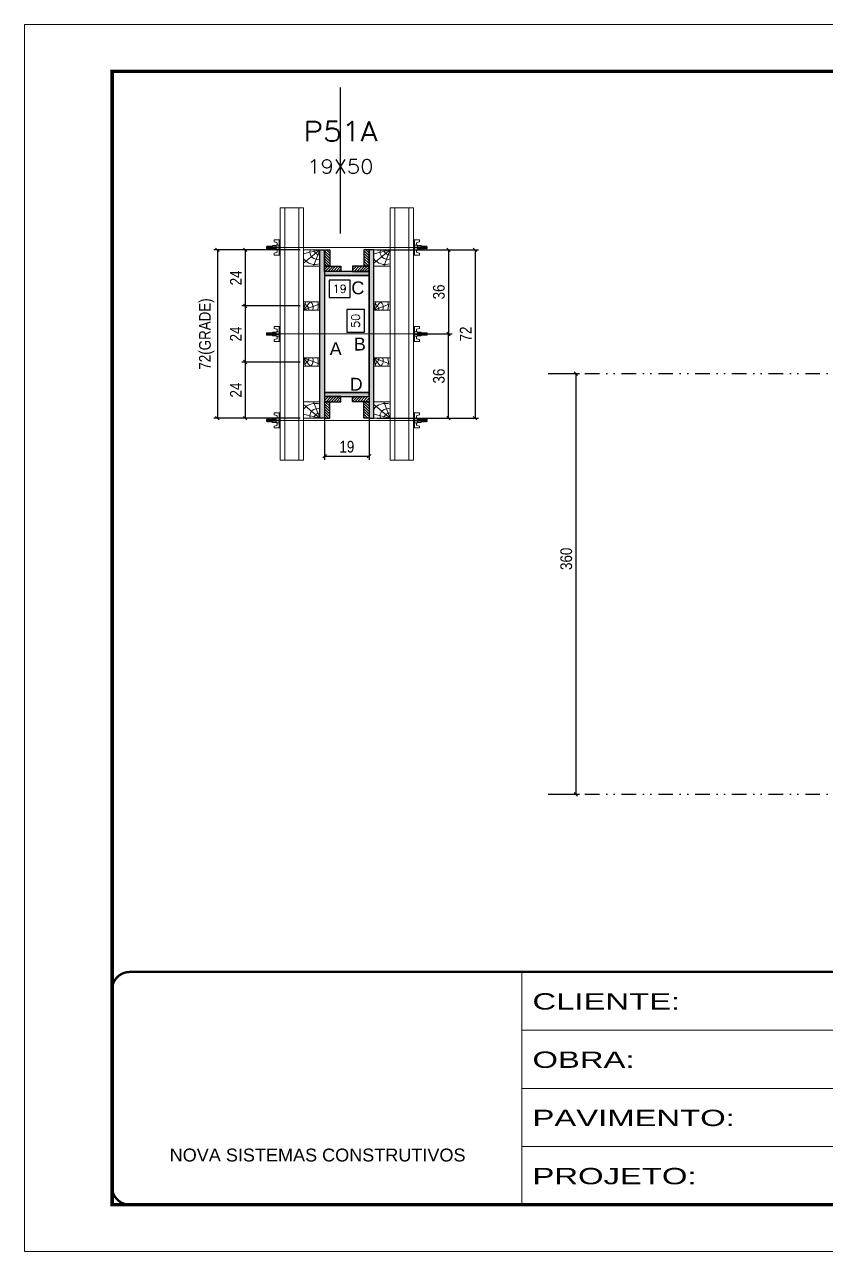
# Model space of a CAD drawing. Extents: x 2949 to 9203, y -16089 to 12527.
# Drawn here: x 6119 to 6805, y -16089 to -15039 of the extents above; entities that cross this region are included whole.
import ezdxf
from ezdxf.enums import TextEntityAlignment as Align

# ---------------------------------------------------------------- set-up
doc = ezdxf.new("R2010")
doc.units = 0
for name, pattern in [('CONTINUO', [0]), ('DASHED', [0.75, 0.5, -0.25]), ('DIVIDE2', [0.625, 0.25, -0.125, 0, -0.125, 0, -0.125]), ('HIDDEN', [0.375, 0.25, -0.125])]:
    doc.linetypes.add(name, pattern=pattern)
for name, color, linetype in [('CHAPA', 1, 'Continuous'), ('COTA', 241, 'Continuous'), ('cotas', 4, 'Continuous'), ('MEIO_PONT', 93, 'Continuous'), ('Nível', 160, 'Continuous'), ('Painéis', 200, 'Continuous'), ('SARRAFO', 251, 'Continuous'), ('Texto de Titulo', 7, 'Continuous'), ('Texto Qtd Sarr', 242, 'Continuous'), ('TEXTO_GERAL', 7, 'Continuous')]:
    doc.layers.add(name, color=color, linetype=linetype)
for name, color, linetype, lineweight in [('Folhas', 255, 'Continuous', 9), ('Hachura', 251, 'Continuous', 9), ('Madeira', 126, 'Continuous', 18), ('Perfil Metálico', 224, 'Continuous', 18), ('SARRAFO DE PRESSAO', 251, 'DASHED', 9), ('Texto Seção', 7, 'Continuous', 15)]:
    doc.layers.add(name, color=color, linetype=linetype, lineweight=lineweight)
doc.styles.add('ARIAL', font='arial.ttf')
doc.styles.add('COTA TECNICA', font='techl___.ttf', dxfattribs={"height": 10})
doc.styles.add('COTA TECNICA 2X', font='techl___.ttf', dxfattribs={"height": 10})
doc.styles.add('ROMANS', font='romans.shx')
doc.styles.add('Tecnologia', font='')
doc.styles.get('Tecnologia').set_extended_font_data('Forgotten Futurist')
doc.dimstyles.new('PAINEL', dxfattribs={"dimtxt": 10, "dimasz": 3, "dimexe": 3, "dimexo": 3, "dimgap": 3, "dimtad": 1, "dimdec": 1, "dimzin": 12, "dimdsep": 46, "dimtxsty": 'COTA TECNICA', "dimblk1": 'OBLIQUE', "dimblk2": 'OBLIQUE', "dimsah": 1, "dimcen": 0.9, "dimclrd": 4, "dimclre": 4, "dimclrt": 240, "dimadec": 1, "dimazin": 3, "dimtfac": 1, "dimtdec": 1, "dimtmove": 0, "dimatfit": 3, "dimfxl": 1, "dimtolj": 1, "dimtzin": 12, "dimarcsym": 0})
doc.dimstyles.new('SECAO PILAR', dxfattribs={"dimtxt": 10, "dimasz": 3, "dimexe": 3, "dimexo": 3, "dimgap": 3, "dimtad": 1, "dimdec": 1, "dimlfac": 0.5, "dimzin": 12, "dimdsep": 46, "dimtxsty": 'COTA TECNICA 2X', "dimblk1": 'OBLIQUE', "dimblk2": 'OBLIQUE', "dimsah": 1, "dimcen": 0.9, "dimclrd": 256, "dimclre": 256, "dimclrt": 256, "dimadec": 1, "dimazin": 3, "dimtfac": 1, "dimtdec": 1, "dimtmove": 0, "dimatfit": 3, "dimfxl": 1, "dimtolj": 1, "dimtzin": 12, "dimarcsym": 0})
doc.dimstyles.new('SECÇÃO 2', dxfattribs={"dimtxt": 7, "dimasz": 6, "dimexe": 0.18, "dimexo": 2, "dimgap": -4, "dimtad": 3, "dimdec": 1, "dimlfac": 0.5, "dimzin": 12, "dimdsep": 46, "dimtxsty": 'ROMANS', "dimblk": 'ARCHTICK', "dimcen": 0.09, "dimse1": 1, "dimse2": 1, "dimsd1": 1, "dimsd2": 1, "dimclrd": 180, "dimclre": 5, "dimclrt": 1, "dimadec": 0, "dimazin": 3, "dimtfac": 1, "dimtdec": 1, "dimtofl": 0, "dimtmove": 0, "dimatfit": 3, "dimldrblk": 'ARCHTICK', "dimfxl": 1, "dimtolj": 1, "dimtzin": 0, "dimarcsym": 0})
pattern_1 = [(135, (-16515.538, -5872.938), (-1.12253202, -1.12253202), [])]
pattern_2 = [(135, (-16515.538, -6107.938), (-1.12253202, -1.12253202), [])]
pattern_3 = [(45, (15878.822, 7533.9183), (-1.12253202, 1.12253202), [])]

# ---------------------------------------------------------------- blocks, each defined once
blk = doc.blocks.new('9999999999')
at = {"color": 30, "linetype": 'CONTINUO'}
for p, q in [((98564.6, 34230.2), (98564.6, 34429.4)), ((98564.6, 34379.6), (99584, 34379.6)), ((98564.6, 34329.8), (99488, 34329.8)), ((98564.6, 34280), (99488, 34280))]:
    blk.add_line(p, q, dxfattribs=at)
at = {"color": 30, "linetype": 'CONTINUO', "const_width": 2}
blk.add_lwpolyline([(99584, 34230.2), (99584, 34414.4, 0.414214), (99569, 34429.4), (98229, 34429.4, 0.414214), (98214, 34414.4), (98214, 34245.2, 0.414214), (98229, 34230.2), (99584, 34230.2)], format="xyb", dxfattribs=at)
at = {"layer": 'Folhas'}
blk.add_lwpolyline([(98139, 34190.2), (99624, 34190.2), (99624, 35240.2), (98139, 35240.2)], close=True, dxfattribs=at)
at = {"layer": 'Folhas', "color": 30, "const_width": 3}
blk.add_lwpolyline([(98214, 34230.2), (99584, 34230.2), (99584, 35200.2), (98214, 35200.2)], close=True, dxfattribs=at)
at = {"color": 7, "linetype": 'Continuous', "ltscale": 5, "style": 'ARIAL'}
blk.add_text('NOVA SISTEMAS CONSTRUTIVOS', height=11.059, dxfattribs=at).set_placement((98263.2, 34267.2))
at = {"layer": 'Folhas', "color": 7, "style": 'Tecnologia', "width": 1.5}
for s, p in [('CLIENTE:', (98573.7, 34397.2)), ('OBRA:', (98573.7, 34347.3)), ('PAVIMENTO:', (98573.7, 34297.5)), ('PROJETO:', (98573.7, 34247.7))]:
    blk.add_text(s, height=14, dxfattribs=at).set_placement(p)
blk = doc.blocks.new('titulo1')
at = {"layer": 'Defpoints', "color": 252, "linetype": 'HIDDEN', "ltscale": 2}
blk.add_line((0, 0), (0, 125), dxfattribs=at)
at = {"layer": 'Defpoints', "style": 'ROMANS', "oblique": 15}
blk.add_attdef('FOLHA', text='', height=10, dxfattribs=at).set_placement((0, 15.6), align=Align.MIDDLE_CENTER)
at = {"layer": 'Texto Qtd Sarr', "color": 3, "style": 'ROMANS', "oblique": 15}
for tag, height, p in [('TITULO', 17, (0, 71.4)), ('SEÇÃO', 12, (0, 41.5))]:
    blk.add_attdef(tag, text='', height=height, dxfattribs=at).set_placement(p, align=Align.MIDDLE_CENTER)
blk = doc.blocks.new('_Oblique')
at = {"color": 0, "linetype": 'ByBlock', "lineweight": -2}
blk.add_line((-0.5, -0.5), (0.5, 0.5), dxfattribs=at)
blk = doc.blocks.new('*D3469')
at = {"layer": 'cotas', "color": 4, "linetype": 'ByBlock', "lineweight": -2, "transparency": 16777216}
for p, q in [((6570.2, -15337.8), (6593.9, -15337.8)), ((6590.9, -15337.8), (6590.9, -15697.8)), ((6570.2, -15697.8), (6593.9, -15697.8))]:
    blk.add_line(p, q, dxfattribs=at)
at = {"layer": 'Defpoints', "color": 0, "linetype": 'ByBlock', "transparency": 16777216}
for p in [(6567.2, -15337.8), (6567.2, -15697.8), (6590.9, -15697.8)]:
    blk.add_point(p, dxfattribs=at)
at = {"layer": 'cotas', "color": 4, "linetype": 'ByBlock', "lineweight": -2, "transparency": 16777216, "xscale": 3, "yscale": 3, "zscale": 3}
for p, rotation in [((6590.9, -15337.8), 90), ((6590.9, -15697.8), 270)]:
    blk.add_blockref('_Oblique', p, dxfattribs=dict(at, rotation=rotation))
at = {"layer": 'cotas', "color": 240, "linetype": 'ByBlock', "transparency": 16777216, "insert": (6582.7, -15496.3), "char_height": 10, "attachment_point": 5, "rotation": 90, "style": 'COTA TECNICA'}
blk.add_mtext('\\A1;360', dxfattribs=at)
blk = doc.blocks.new('*D3459')
at = {"layer": 'COTA', "color": 180, "lineweight": -2, "transparency": 16777216}
for p, q in [((6409.9, -15283), (6394.9, -15283)), ((6394.9, -15283), (6394.9, -15302.3)), ((6409.9, -15302.3), (6409.9, -15283)), ((6394.9, -15302.3), (6409.9, -15302.3))]:
    blk.add_line(p, q, dxfattribs=at)
at = {"layer": 'Defpoints', "color": 0, "transparency": 16777216}
for p in [(6375.9, -15253.9), (6375.9, -15353.9), (6413.9, -15353.9)]:
    blk.add_point(p, dxfattribs=at)
at = {"layer": 'COTA', "color": 1, "transparency": 16777216, "insert": (6402.4, -15292.7), "char_height": 7, "attachment_point": 5, "rotation": 90, "style": 'ROMANS'}
blk.add_mtext('\\A1;50', dxfattribs=at)
blk = doc.blocks.new('_ArchTick')
at = {"color": 0, "linetype": 'ByBlock', "const_width": 0.15}
blk.add_lwpolyline([(-0.5, -0.5), (0.5, 0.5)], dxfattribs=at)
blk = doc.blocks.new('*D3460')
at = {"layer": 'COTA', "color": 180, "lineweight": -2, "transparency": 16777216}
for p, q in [((6397.8, -15257.7), (6379.8, -15257.7)), ((6379.8, -15257.7), (6379.8, -15272.7)), ((6397.8, -15272.7), (6397.8, -15257.7)), ((6379.8, -15272.7), (6397.8, -15272.7))]:
    blk.add_line(p, q, dxfattribs=at)
at = {"layer": 'Defpoints', "color": 0, "transparency": 16777216}
for p in [(6375.9, -15253.9), (6413.9, -15253.9), (6413.9, -15276.7)]:
    blk.add_point(p, dxfattribs=at)
at = {"layer": 'COTA', "color": 1, "transparency": 16777216, "insert": (6388.8, -15265.2), "char_height": 7, "attachment_point": 5, "style": 'ROMANS'}
blk.add_mtext('\\A1;19', dxfattribs=at)
blk = doc.blocks.new('C')
at = {"layer": 'Hachura', "color": 0}
for p, q in [((0, 3.22), (0, -3.22)), ((0.45, 3.22), (0, 3.22)), ((0.46, 3.16), (0, 3.16)), ((0.46, 3.05), (0, 3.05)), ((0.46, 2.88), (0, 2.88)), ((0, 2.75), (0, -1.16)), ((0.46, 2.65), (0, 2.65)), ((0.46, 2.23), (0, 2.23)), ((0.46, 1.51), (0, 1.51)), ((0.39, 0.49), (0.17, 0.49)), ((0.45, -3.23), (0.45, 3.22)), ((0.45, 3.22), (2.58, 3.22)), ((1.74, 0.97), (0.45, 0.97)), ((1.45, 0.1), (0.45, 0.1)), ((1.35, 1.94), (1.35, 0.96)), ((2.58, 2.39), (1.47, 2.09)), ((1.74, -0.97), (1.74, 0.97)), ((1.74, 0.97), (1.74, 0.84)), ((1.74, 0.97), (1.74, 0.84)), ((1.74, 0.84), (3.35, 0.84)), ((3.35, 0.45), (1.74, 0.45)), ((2.58, 3.22), (2.58, 2.39)), ((3.32, 0.84), (3.32, -0.84)), ((3.35, 0.84), (3.35, -0.84)), ((3.68, 0.45), (3.35, 0.45)), ((3.84, -0.52), (3.35, 0.45)), ((3.35, 0.06), (3.67, -0.57)), ((3.68, 0.45), (4.16, -0.52)), ((3.72, 0.5), (4.25, -0.57)), ((4.37, -0.55), (3.83, 0.53)), ((4.15, 0.45), (3.93, 0.45)), ((4.42, -0.52), (3.93, 0.45)), ((4.15, 0.45), (4.26, 0.45)), ((4.26, 0.45), (4.74, -0.52)), ((4.3, 0.5), (4.83, -0.57)), ((4.95, -0.55), (4.41, 0.53)), ((4.51, 0.45), (4.84, 0.45)), ((5, -0.52), (4.51, 0.45)), ((4.84, 0.45), (5.32, -0.52)), ((4.88, 0.5), (5.41, -0.57)), ((5.53, -0.55), (4.99, 0.53)), ((5.58, -0.52), (5.09, 0.45)), ((5.42, 0.45), (5.09, 0.45)), ((5.58, -0.52), (5.09, 0.45)), ((5.42, 0.45), (5.74, -0.19)), ((5.46, 0.5), (5.74, -0.07)), ((5.74, 0.19), (5.57, 0.53)), ((5.74, 0.32), (5.68, 0.45)), ((5.68, 0.45), (5.74, 0.45)), ((5.74, 0.45), (5.9, 0.29)), ((5.74, 0.45), (5.74, -0.52)), ((5.9, -0.36), (5.9, 0.29)), ((0.45, 0), (0, 0)), ((0.46, -1.52), (0, -1.52)), ((0.46, -2.23), (0, -2.23)), ((0.46, -2.65), (0, -2.65)), ((0.46, -2.88), (0, -2.88)), ((0.46, -3.05), (0, -3.05)), ((0.46, -3.16), (0, -3.16)), ((0, -3.22), (2.57, -3.22)), ((0.08, -0.48), (0.29, -0.48)), ((0.29, -0.48), (0.4, -0.48)), ((0.45, 0), (0.45, -0.97)), ((0.45, -0.16), (1.45, -0.16)), ((0.45, -0.65), (0.45, -0.32)), ((0.45, -3.23), (0.45, -0.65)), ((0.45, -0.97), (1.74, -0.97)), ((1.35, -1.94), (1.35, -0.97)), ((2.58, -2.39), (1.47, -2.1)), ((3.35, -0.32), (1.74, -0.32)), ((3.35, -0.84), (1.74, -0.84)), ((2.58, -3.23), (2.58, -2.39)), ((3.35, -0.07), (3.58, -0.52)), ((3.35, -0.52), (3.58, -0.52)), ((3.84, -0.52), (4.16, -0.52)), ((4.42, -0.52), (4.74, -0.52)), ((4.63, -0.52), (4.74, -0.52)), ((5, -0.52), (5.32, -0.52)), ((5.58, -0.52), (5.74, -0.52)), ((5.74, -0.52), (5.9, -0.36)), ((5.74, -0.52), (5.74, -0.52))]:
    blk.add_line(p, q, dxfattribs=at)
for centre, radius, start, end in [((1.52, 1.94), 0.161, 104.7436, 180), ((1.44, -0.03), 0.129, 272.695, 87.305), ((3.81, 0.39), 0.143, 25.5688, 154.4312), ((4.39, 0.39), 0.143, 25.5688, 154.4312), ((4.97, 0.39), 0.143, 25.5688, 154.4312), ((5.55, 0.39), 0.143, 25.5688, 154.4312), ((0.17, -0.37), 0.174, 221.744, 317.8592), ((1.52, -1.94), 0.161, 180, 255.2564), ((3.71, -0.4), 0.174, 222.1408, 318.256), ((4.29, -0.4), 0.174, 222.1408, 318.256), ((4.87, -0.4), 0.174, 222.1408, 318.256), ((5.45, -0.4), 0.174, 222.1408, 318.256), ((5.61, -0.4), 0.174, 317.8592, 318.256)]:
    blk.add_arc(centre, radius, start, end, dxfattribs=at)
blk = doc.blocks.new('*D3471')
at = {"layer": 'COTA', "lineweight": -2, "transparency": 16777216}
for p, q in [((6375.9, -15360.5), (6375.9, -15411.5)), ((6413.9, -15360.5), (6413.9, -15411.5)), ((6375.9, -15408.5), (6413.9, -15408.5))]:
    blk.add_line(p, q, dxfattribs=at)
at = {"layer": 'Defpoints', "color": 0, "transparency": 16777216}
for p in [(6375.9, -15357.5), (6413.9, -15357.5), (6413.9, -15408.5)]:
    blk.add_point(p, dxfattribs=at)
at = {"layer": 'COTA', "lineweight": -2, "transparency": 16777216, "xscale": 3, "yscale": 3, "zscale": 3, "rotation": 180}
blk.add_blockref('_Oblique', (6375.9, -15408.5), dxfattribs=at)
at = {"layer": 'COTA', "lineweight": -2, "transparency": 16777216, "xscale": 3, "yscale": 3, "zscale": 3}
blk.add_blockref('_Oblique', (6413.9, -15408.5), dxfattribs=at)
at = {"layer": 'COTA', "transparency": 16777216, "insert": (6394.9, -15400.4), "char_height": 10, "attachment_point": 5, "style": 'COTA TECNICA 2X'}
blk.add_mtext('\\A1;19', dxfattribs=at)
blk = doc.blocks.new('*D3462')
at = {"layer": 'COTA', "lineweight": -2, "transparency": 16777216}
for p, q in [((6354.9, -15231.9), (6281.1, -15231.9)), ((6284.1, -15231.9), (6284.1, -15375.9)), ((6354.9, -15375.9), (6281.1, -15375.9))]:
    blk.add_line(p, q, dxfattribs=at)
at = {"layer": 'Defpoints', "color": 0, "transparency": 16777216}
for p in [(6357.9, -15231.9), (6284.1, -15375.9), (6357.9, -15375.9)]:
    blk.add_point(p, dxfattribs=at)
at = {"layer": 'COTA', "lineweight": -2, "transparency": 16777216, "xscale": 3, "yscale": 3, "zscale": 3}
for p, rotation in [((6284.1, -15231.9), 90), ((6284.1, -15375.9), 270)]:
    blk.add_blockref('_Oblique', p, dxfattribs=dict(at, rotation=rotation))
at = {"layer": 'COTA', "transparency": 16777216, "insert": (6274.9, -15303.9), "char_height": 10, "attachment_point": 5, "rotation": 90, "style": 'COTA TECNICA 2X'}
blk.add_mtext('\\A1;72(GRADE)', dxfattribs=at)
blk = doc.blocks.new('*D3463')
at = {"layer": 'COTA', "lineweight": -2, "transparency": 16777216}
for p, q in [((6354.9, -15327.9), (6304.9, -15327.9)), ((6307.9, -15327.9), (6307.9, -15375.9)), ((6354.9, -15375.9), (6304.9, -15375.9))]:
    blk.add_line(p, q, dxfattribs=at)
at = {"layer": 'Defpoints', "color": 0, "transparency": 16777216}
for p in [(6357.9, -15327.9), (6307.9, -15375.9), (6357.9, -15375.9)]:
    blk.add_point(p, dxfattribs=at)
at = {"layer": 'COTA', "lineweight": -2, "transparency": 16777216, "xscale": 3, "yscale": 3, "zscale": 3}
for p, rotation in [((6307.9, -15327.9), 90), ((6307.9, -15375.9), 270)]:
    blk.add_blockref('_Oblique', p, dxfattribs=dict(at, rotation=rotation))
at = {"layer": 'COTA', "transparency": 16777216, "insert": (6299.9, -15351.9), "char_height": 10, "attachment_point": 5, "rotation": 90, "style": 'COTA TECNICA 2X'}
blk.add_mtext('\\A1;24', dxfattribs=at)
blk = doc.blocks.new('PONTALETE')
at = {"layer": 'Madeira'}
for q in [(2.71, 7), (7, 5.76), (7, 1.74)]:
    blk.add_line((0, 0), q, dxfattribs=at)
blk.add_lwpolyline([(0, 0), (7, 0), (7, 7), (0, 7)], close=True, dxfattribs=at)
for centre, radius, start, end in [((2.04, 0.06), 6.23, 37.2818, 109.0913), ((1.09, 0.9), 3.19, 343.603, 109.9847), ((-0.21, -0.78), 3.09, 14.6322, 86.0383)]:
    blk.add_arc(centre, radius, start, end, dxfattribs=at)
blk = doc.blocks.new('MEIO PONTALETE')
at = {"layer": 'Madeira'}
for q in [(2.71, 7), (3.5, 2.88), (3.5, 0.87)]:
    blk.add_line((0, 0), q, dxfattribs=at)
blk.add_lwpolyline([(0, 0), (3.5, 0), (3.5, 7), (0, 7)], close=True, dxfattribs=at)
for centre, radius, start, end in [((2.04, 0.06), 6.23, 76.4499, 109.0913), ((1.09, 0.9), 3.19, 40.9063, 109.9847), ((-0.21, -0.78), 3.09, 14.6322, 86.0383)]:
    blk.add_arc(centre, radius, start, end, dxfattribs=at)
blk = doc.blocks.new('*D3464')
at = {"layer": 'COTA', "lineweight": -2, "transparency": 16777216}
for p, q in [((6354.9, -15231.9), (6304.9, -15231.9)), ((6307.9, -15231.9), (6307.9, -15279.9)), ((6354.9, -15279.9), (6304.9, -15279.9))]:
    blk.add_line(p, q, dxfattribs=at)
at = {"layer": 'Defpoints', "color": 0, "transparency": 16777216}
for p in [(6357.9, -15231.9), (6307.9, -15279.9), (6357.9, -15279.9)]:
    blk.add_point(p, dxfattribs=at)
at = {"layer": 'COTA', "lineweight": -2, "transparency": 16777216, "xscale": 3, "yscale": 3, "zscale": 3}
for p, rotation in [((6307.9, -15231.9), 90), ((6307.9, -15279.9), 270)]:
    blk.add_blockref('_Oblique', p, dxfattribs=dict(at, rotation=rotation))
at = {"layer": 'COTA', "transparency": 16777216, "insert": (6299.9, -15255.9), "char_height": 10, "attachment_point": 5, "rotation": 90, "style": 'COTA TECNICA 2X'}
blk.add_mtext('\\A1;24', dxfattribs=at)
blk = doc.blocks.new('*D3465')
at = {"layer": 'COTA', "lineweight": -2, "transparency": 16777216}
for p, q in [((6354.9, -15279.9), (6304.9, -15279.9)), ((6307.9, -15279.9), (6307.9, -15327.9)), ((6354.9, -15327.9), (6304.9, -15327.9))]:
    blk.add_line(p, q, dxfattribs=at)
at = {"layer": 'Defpoints', "color": 0, "transparency": 16777216}
for p in [(6357.9, -15279.9), (6307.9, -15327.9), (6357.9, -15327.9)]:
    blk.add_point(p, dxfattribs=at)
at = {"layer": 'COTA', "lineweight": -2, "transparency": 16777216, "xscale": 3, "yscale": 3, "zscale": 3}
for p, rotation in [((6307.9, -15279.9), 90), ((6307.9, -15327.9), 270)]:
    blk.add_blockref('_Oblique', p, dxfattribs=dict(at, rotation=rotation))
at = {"layer": 'COTA', "transparency": 16777216, "insert": (6299.9, -15303.9), "char_height": 10, "attachment_point": 5, "rotation": 90, "style": 'COTA TECNICA 2X'}
blk.add_mtext('\\A1;24', dxfattribs=at)
blk = doc.blocks.new('*D3466')
at = {"layer": 'COTA', "lineweight": -2, "transparency": 16777216}
for p, q in [((6420.9, -15231.9), (6507.6, -15231.9)), ((6504.6, -15231.9), (6504.6, -15375.9)), ((6420.9, -15375.9), (6507.6, -15375.9))]:
    blk.add_line(p, q, dxfattribs=at)
at = {"layer": 'Defpoints', "color": 0, "transparency": 16777216}
for p in [(6417.9, -15231.9), (6417.9, -15375.9), (6504.6, -15375.9)]:
    blk.add_point(p, dxfattribs=at)
at = {"layer": 'COTA', "lineweight": -2, "transparency": 16777216, "xscale": 3, "yscale": 3, "zscale": 3}
for p, rotation in [((6504.6, -15231.9), 90), ((6504.6, -15375.9), 270)]:
    blk.add_blockref('_Oblique', p, dxfattribs=dict(at, rotation=rotation))
at = {"layer": 'COTA', "transparency": 16777216, "insert": (6496.6, -15303.9), "char_height": 10, "attachment_point": 5, "rotation": 90, "style": 'COTA TECNICA 2X'}
blk.add_mtext('\\A1;72', dxfattribs=at)
blk = doc.blocks.new('*D3467')
at = {"layer": 'COTA', "lineweight": -2, "transparency": 16777216}
for p, q in [((6454.9, -15231.9), (6484.9, -15231.9)), ((6481.9, -15231.9), (6481.9, -15303.9)), ((6454.9, -15303.9), (6484.9, -15303.9))]:
    blk.add_line(p, q, dxfattribs=at)
at = {"layer": 'Defpoints', "color": 0, "transparency": 16777216}
for p in [(6451.9, -15231.9), (6451.9, -15303.9), (6481.9, -15303.9)]:
    blk.add_point(p, dxfattribs=at)
at = {"layer": 'COTA', "lineweight": -2, "transparency": 16777216, "xscale": 3, "yscale": 3, "zscale": 3}
for p, rotation in [((6481.9, -15231.9), 90), ((6481.9, -15303.9), 270)]:
    blk.add_blockref('_Oblique', p, dxfattribs=dict(at, rotation=rotation))
at = {"layer": 'COTA', "transparency": 16777216, "insert": (6473.7, -15267.9), "char_height": 10, "attachment_point": 5, "rotation": 90, "style": 'COTA TECNICA 2X'}
blk.add_mtext('\\A1;36', dxfattribs=at)
blk = doc.blocks.new('*D3468')
at = {"layer": 'COTA', "lineweight": -2, "transparency": 16777216}
for p, q in [((6454.9, -15303.9), (6484.9, -15303.9)), ((6481.9, -15375.9), (6481.9, -15303.9)), ((6454.9, -15375.9), (6484.9, -15375.9))]:
    blk.add_line(p, q, dxfattribs=at)
at = {"layer": 'Defpoints', "color": 0, "transparency": 16777216}
for p in [(6451.9, -15303.9), (6481.9, -15303.9), (6451.9, -15375.9)]:
    blk.add_point(p, dxfattribs=at)
at = {"layer": 'COTA', "lineweight": -2, "transparency": 16777216, "xscale": 3, "yscale": 3, "zscale": 3}
for p, rotation in [((6481.9, -15303.9), 90), ((6481.9, -15375.9), 270)]:
    blk.add_blockref('_Oblique', p, dxfattribs=dict(at, rotation=rotation))
at = {"layer": 'COTA', "transparency": 16777216, "insert": (6473.7, -15339.9), "char_height": 10, "attachment_point": 5, "rotation": 90, "style": 'COTA TECNICA 2X'}
blk.add_mtext('\\A1;36', dxfattribs=at)

msp = doc.modelspace()

# ---------------------------------------------------------------- hatches: boundary and pattern name
at = {"layer": 'Hachura'}
h = msp.add_hatch(color=256, dxfattribs=at)
h.dxf.hatch_style = 1
h.paths.add_polyline_path([(6375.87, -15375.89), (6371.87, -15375.89), (6371.87, -15231.89), (6375.87, -15231.89)])
h = msp.add_hatch(color=256, dxfattribs=at)
h.dxf.hatch_style = 1
h.paths.add_polyline_path([(6375.87, -15375.89), (6371.87, -15375.89), (6371.87, -15231.89), (6375.87, -15231.89)])
h = msp.add_hatch(dxfattribs=at)
h.set_pattern_fill('ANSI31', color=256, scale=0.5, angle=90, style=0)
h.set_pattern_definition(pattern_2)
h.paths.add_polyline_path([(6375.87, -15245.89), (6380.27, -15245.89), (6380.27, -15231.89), (6375.87, -15231.89)])
h = msp.add_hatch(dxfattribs=at)
h.set_pattern_fill('ANSI31', color=256, scale=0.5, angle=90, style=0)
h.set_pattern_definition(pattern_2)
h.paths.add_polyline_path([(6413.87, -15245.89), (6409.47, -15245.89), (6409.47, -15231.89), (6413.87, -15231.89)])
h = msp.add_hatch(color=256, dxfattribs=at)
h.dxf.hatch_style = 1
h.paths.add_polyline_path([(6413.87, -15375.89), (6417.87, -15375.89), (6417.87, -15231.89), (6413.87, -15231.89)])
h = msp.add_hatch(color=256, dxfattribs=at)
h.dxf.hatch_style = 1
h.paths.add_polyline_path([(6413.87, -15375.89), (6417.87, -15375.89), (6417.87, -15231.89), (6413.87, -15231.89)])
h = msp.add_hatch(dxfattribs=at)
h.set_pattern_fill('ANSI31', color=256, scale=0.5, style=0)
h.set_pattern_definition(pattern_3)
h.paths.add_polyline_path([(6389.87, -15250.29), (6389.87, -15245.89), (6375.87, -15245.89), (6375.87, -15250.29)])
h = msp.add_hatch(dxfattribs=at)
h.set_pattern_fill('ANSI31', color=256, scale=0.5, style=0)
h.set_pattern_definition(pattern_3)
h.paths.add_polyline_path([(6399.87, -15250.29), (6399.87, -15245.89), (6413.87, -15245.89), (6413.87, -15250.29)])
h = msp.add_hatch(color=256, dxfattribs=at)
h.dxf.hatch_style = 1
h.paths.add_polyline_path([(6375.87, -15250.29), (6375.87, -15253.89), (6413.87, -15253.89), (6413.87, -15250.29)])
h = msp.add_hatch(color=256, dxfattribs=at)
h.dxf.hatch_style = 1
h.paths.add_polyline_path([(6375.87, -15250.29), (6375.87, -15253.89), (6413.87, -15253.89), (6413.87, -15250.29)])
h = msp.add_hatch(color=256, dxfattribs=at)
h.dxf.hatch_style = 1
h.paths.add_polyline_path([(6375.87, -15353.89), (6375.87, -15357.49), (6413.87, -15357.49), (6413.87, -15353.89)])
h = msp.add_hatch(color=256, dxfattribs=at)
h.dxf.hatch_style = 1
h.paths.add_polyline_path([(6375.87, -15353.89), (6375.87, -15357.49), (6413.87, -15357.49), (6413.87, -15353.89)])
h = msp.add_hatch(dxfattribs=at)
h.set_pattern_fill('ANSI31', color=256, scale=0.5, style=0)
h.set_pattern_definition(pattern_3)
h.paths.add_polyline_path([(6389.87, -15357.49), (6389.87, -15361.89), (6375.87, -15361.89), (6375.87, -15357.49)])
h = msp.add_hatch(dxfattribs=at)
h.set_pattern_fill('ANSI31', color=256, scale=0.5, style=0)
h.set_pattern_definition(pattern_3)
h.paths.add_polyline_path([(6399.87, -15357.49), (6399.87, -15361.89), (6413.87, -15361.89), (6413.87, -15357.49)])
h = msp.add_hatch(dxfattribs=at)
h.set_pattern_fill('ANSI31', color=256, scale=0.5, angle=90, style=0)
h.set_pattern_definition(pattern_1)
h.paths.add_polyline_path([(6375.87, -15361.89), (6380.27, -15361.89), (6380.27, -15375.89), (6375.87, -15375.89)])
h = msp.add_hatch(dxfattribs=at)
h.set_pattern_fill('ANSI31', color=256, scale=0.5, angle=90, style=0)
h.set_pattern_definition(pattern_1)
h.paths.add_polyline_path([(6413.87, -15361.89), (6409.47, -15361.89), (6409.47, -15375.89), (6413.87, -15375.89)])

# ---------------------------------------------------------------- linework, layer by layer
at = {"layer": 'CHAPA'}
for points in [[(6375.87, -15375.89), (6371.87, -15375.89), (6371.87, -15231.89), (6375.87, -15231.89)], [(6375.87, -15375.89), (6371.87, -15375.89), (6371.87, -15231.89), (6375.87, -15231.89)], [(6413.87, -15375.89), (6417.87, -15375.89), (6417.87, -15231.89), (6413.87, -15231.89)], [(6413.87, -15375.89), (6417.87, -15375.89), (6417.87, -15231.89), (6413.87, -15231.89)], [(6375.87, -15250.29), (6375.87, -15253.89), (6413.87, -15253.89), (6413.87, -15250.29)], [(6375.87, -15250.29), (6375.87, -15253.89), (6413.87, -15253.89), (6413.87, -15250.29)], [(6375.87, -15353.89), (6375.87, -15357.49), (6413.87, -15357.49), (6413.87, -15353.89)], [(6375.87, -15353.89), (6375.87, -15357.49), (6413.87, -15357.49), (6413.87, -15353.89)]]:
    msp.add_lwpolyline(points, close=True, dxfattribs=at)
at = {"layer": 'Hachura'}
for p, q in [((6327.07, -15229.89), (6458.87, -15229.88)), ((6327.07, -15303.89), (6458.87, -15303.9)), ((6327.07, -15377.89), (6458.87, -15377.9))]:
    msp.add_line(p, q, dxfattribs=at)
at = {"layer": 'Madeira'}
for points in [[(6371.87, -15375.89), (6357.87, -15375.89), (6357.87, -15231.89), (6371.87, -15231.89)], [(6417.87, -15375.89), (6431.87, -15375.89), (6431.87, -15231.89), (6417.87, -15231.89)]]:
    msp.add_lwpolyline(points, close=True, dxfattribs=at)
at = {"layer": 'Nível', "color": 4, "linetype": 'DIVIDE2', "ltscale": 50}
for p, q in [((6567.19, -15337.78), (7577.53, -15337.78)), ((6567.19, -15697.78), (7577.53, -15697.78))]:
    msp.add_line(p, q, dxfattribs=at)
at = {"layer": 'Painéis'}
msp.add_lwpolyline([(6413.87, -15253.89), (6375.87, -15253.89), (6375.87, -15353.89), (6413.87, -15353.89)], close=True, dxfattribs=at)
at = {"layer": 'Perfil Metálico'}
for points in [[(6337.87, -15411.89), (6357.87, -15411.89), (6357.87, -15195.89), (6337.87, -15195.89)], [(6353.87, -15195.89), (6341.87, -15195.89), (6341.87, -15411.89), (6353.87, -15411.89)], [(6451.87, -15411.89), (6431.87, -15411.89), (6431.87, -15195.89), (6451.87, -15195.89)], [(6435.87, -15195.89), (6447.87, -15195.89), (6447.87, -15411.89), (6435.87, -15411.89)]]:
    msp.add_lwpolyline(points, close=True, dxfattribs=at)
at = {"layer": 'SARRAFO'}
for points in [[(6380.27, -15231.89), (6380.27, -15245.89), (6375.87, -15245.89), (6375.87, -15231.89)], [(6409.47, -15231.89), (6409.47, -15245.89), (6413.87, -15245.89), (6413.87, -15231.89)], [(6375.87, -15245.89), (6389.87, -15245.89), (6389.87, -15250.29), (6375.87, -15250.29)], [(6413.87, -15245.89), (6399.87, -15245.89), (6399.87, -15250.29), (6413.87, -15250.29)], [(6375.87, -15361.89), (6389.87, -15361.89), (6389.87, -15357.49), (6375.87, -15357.49)], [(6413.87, -15361.89), (6399.87, -15361.89), (6399.87, -15357.49), (6413.87, -15357.49)], [(6380.27, -15375.89), (6380.27, -15361.89), (6375.87, -15361.89), (6375.87, -15375.89)], [(6409.47, -15375.89), (6409.47, -15361.89), (6413.87, -15361.89), (6413.87, -15375.89)]]:
    msp.add_lwpolyline(points, close=True, dxfattribs=at)

# ---------------------------------------------------------------- block references
at = {"layer": 'Hachura', "linetype": 'Continuous', "yscale": 2, "zscale": 2, "rotation": 180}
for p, xscale in [((6337.87, -15229.89), 2), ((6451.87, -15229.89), -2)]:
    msp.add_blockref('C', p, dxfattribs=dict(at, xscale=xscale))
at = {"layer": 'Hachura', "linetype": 'Continuous', "yscale": 2, "zscale": 2}
for p, xscale in [((6337.87, -15303.89), -2), ((6451.87, -15303.89), 2), ((6337.87, -15377.89), -2), ((6451.87, -15377.89), 2)]:
    msp.add_blockref('C', p, dxfattribs=dict(at, xscale=xscale))
at = {"layer": 'MEIO_PONT'}
for name, p, xscale, yscale, zscale, rotation in [('PONTALETE', (6371.87, -15231.89), 2, 2, 2, 180), ('PONTALETE', (6431.87, -15231.89), 2, 2, 2, 180), ('MEIO PONTALETE', (6357.87, -15283.39), -1.999999997962732, 1.999999997962732, 1.999999997962732, 270), ('MEIO PONTALETE', (6417.87, -15283.39), -1.999999997962732, 1.999999997962732, 1.999999997962732, 270), ('MEIO PONTALETE', (6357.87, -15324.39), 1.999999997962732, 1.999999997962732, 1.999999997962732, 270), ('MEIO PONTALETE', (6417.87, -15324.39), 1.999999997962732, 1.999999997962732, 1.999999997962732, 270)]:
    msp.add_blockref(name, p, dxfattribs=dict(at, xscale=xscale, yscale=yscale, zscale=zscale, rotation=rotation))
at = {"layer": 'MEIO_PONT', "xscale": -2, "yscale": 2, "zscale": 2}
for p in [(6371.87, -15375.89), (6431.87, -15375.89)]:
    msp.add_blockref('PONTALETE', p, dxfattribs=at)
at = {"layer": 'SARRAFO DE PRESSAO', "color": 6, "linetype": 'ByBlock'}
msp.add_blockref('9999999999', (-92019.94, -50279.27), dxfattribs=at)
at = {"layer": 'Texto Seção'}
ref = msp.add_blockref('titulo1', (6389.33, -15218.02), dxfattribs=at)
ref.add_attrib('TITULO', 'P51A', dxfattribs={"layer": 'Texto de Titulo', "color": 7, "height": 17, "style": 'ROMANS', "width": 1.1}).set_placement((6389.33, -15130.52), align=Align.MIDDLE_CENTER)
ref.add_attrib('SEÇÃO', '19X50', dxfattribs={"layer": 'Texto de Titulo', "color": 7, "height": 12, "style": 'ROMANS', "width": 1.1}).set_placement((6389.33, -15160.52), align=Align.MIDDLE_CENTER)

# ---------------------------------------------------------------- texts
at = {"layer": 'TEXTO_GERAL', "style": 'ARIAL'}
for s, p in [('C', (6404.28, -15264.39)), ('B', (6406.04, -15312.53)), ('A', (6385.33, -15316.44)), ('D', (6402.88, -15346.89))]:
    msp.add_text(s, height=11, dxfattribs=at).set_placement(p, align=Align.MIDDLE_CENTER)

# ---------------------------------------------------------------- dimensions: what is measured, and where the dimension line sits
at = {"layer": 'COTA'}
dim = msp.add_linear_dim(base=(6284.09, -15375.89), p1=(6357.87, -15231.89), p2=(6357.87, -15375.89), angle=270, text='<>(GRADE)', dimstyle='SECAO PILAR', dxfattribs=at)
dim.commit()
dim.dimension.update_dxf_attribs({"geometry": '*D3462', "text_midpoint": (6274.87, -15303.89)})
for base, p1, p2, angle, picture, middle in [((6307.94, -15279.89), (6357.87, -15231.89), (6357.87, -15279.89), 270, '*D3464', (6299.86, -15255.89)), ((6504.64, -15375.89), (6417.87, -15231.89), (6417.87, -15375.89), 270, '*D3466', (6496.57, -15303.89)), ((6481.88, -15303.89), (6451.87, -15231.89), (6451.87, -15303.89), 270, '*D3467', (6473.66, -15267.89)), ((6307.94, -15327.89), (6357.87, -15279.89), (6357.87, -15327.89), 270, '*D3465', (6299.86, -15303.89)), ((6481.88, -15303.89), (6451.87, -15375.89), (6451.87, -15303.89), 90, '*D3468', (6473.66, -15339.89)), ((6307.94, -15375.89), (6357.87, -15327.89), (6357.87, -15375.89), 270, '*D3463', (6299.86, -15351.89))]:
    dim = msp.add_linear_dim(base=base, p1=p1, p2=p2, angle=angle, dimstyle='SECAO PILAR', dxfattribs=at)
    dim.commit()
    dim.dimension.update_dxf_attribs({"geometry": picture, "text_midpoint": middle})
dim = msp.add_linear_dim(base=(6413.87, -15353.89), p1=(6375.87, -15253.89), p2=(6375.87, -15353.89), angle=270, dimstyle='SECÇÃO 2', dxfattribs=at)
dim.commit()
dim.dimension.update_dxf_attribs({"geometry": '*D3459', "text_midpoint": (6413.87, -15292.65), "dimtype": 160})
dim = msp.add_linear_dim(base=(6413.87, -15276.68), p1=(6375.87, -15253.89), p2=(6413.87, -15253.89), dimstyle='SECÇÃO 2', dxfattribs=at)
dim.commit()
dim.dimension.update_dxf_attribs({"geometry": '*D3460', "text_midpoint": (6388.79, -15276.68), "dimtype": 160})
dim = msp.add_linear_dim(base=(6413.87, -15408.53), p1=(6375.87, -15357.49), p2=(6413.87, -15357.49), dimstyle='SECAO PILAR', dxfattribs=at)
dim.commit()
dim.dimension.update_dxf_attribs({"geometry": '*D3471', "text_midpoint": (6394.87, -15400.44)})
at = {"layer": 'cotas', "linetype": 'ByBlock'}
dim = msp.add_linear_dim(base=(6590.91, -15697.78), p1=(6567.19, -15337.78), p2=(6567.19, -15697.78), angle=90, dimstyle='PAINEL', dxfattribs=at)
dim.commit()
dim.dimension.update_dxf_attribs({"geometry": '*D3469', "text_midpoint": (6590.91, -15496.25), "dimtype": 160})

doc.saveas('drawing.dxf')
